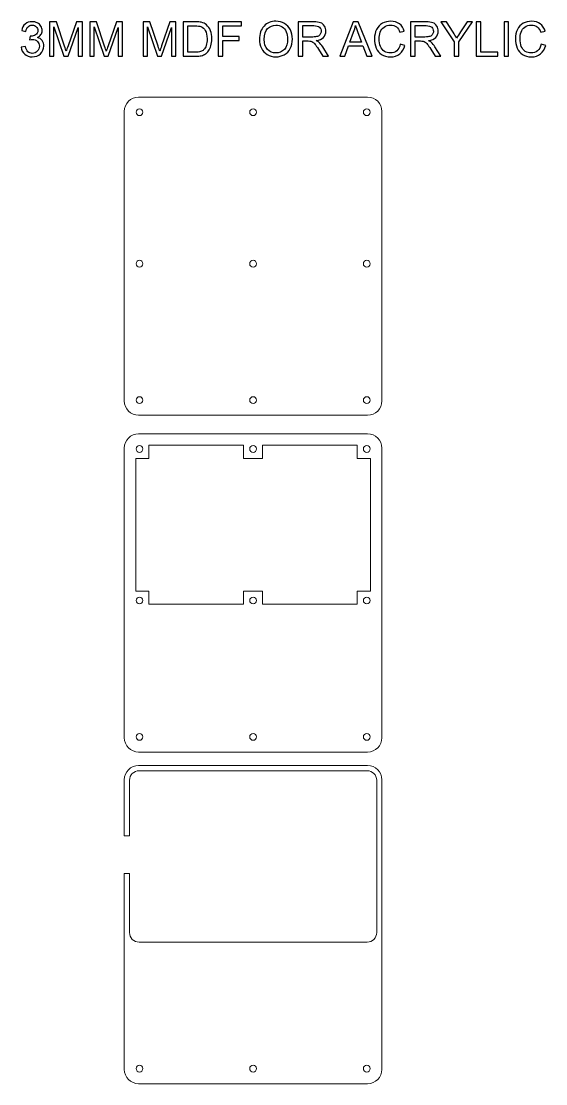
# Model space of a CAD drawing. Header units: millimetres. Extents: x 255 to 531, y -885 to 202.
# Drawn here: x 255 to 531, y -359 to 202 of the extents above; entities that cross this region are included whole.
import ezdxf

# ---------------------------------------------------------------- set-up
doc = ezdxf.new("R2010")
doc.units = ezdxf.units.MM
doc.header["$MEASUREMENT"] = 0
doc.layers.add('Layer 1', color=7, linetype='Continuous')

msp = doc.modelspace()

# ---------------------------------------------------------------- linework, layer by layer
at = {"layer": 'Layer 1', "color": 250, "lineweight": 18}
for centre in [(316.9323, 154.3353), (376.9323, 154.3353), (436.9323, 154.3353), (316.9323, 74.3353), (376.9323, 74.3353), (436.9323, 74.3353), (316.9323, 2.3306), (376.9323, 2.3306), (436.9323, 2.3306)]:
    msp.add_ellipse(centre, major_axis=(0, 1.8), ratio=1, dxfattribs=at)
at = {"layer": 'Layer 1', "color": 250}
for points, knots in [([(254.5215, 188.6838), (254.5215, 188.6838), (256.7567, 188.9886), (256.7567, 188.9886), (257.0149, 187.7186), (257.4467, 186.8042), (258.0606, 186.2454), (258.6744, 185.6866), (259.4279, 185.4072), (260.3212, 185.4072), (261.3795, 185.4072), (262.2727, 185.7713), (262.9924, 186.4994), (263.7121, 187.2275), (264.0719, 188.1292), (264.0719, 189.2045), (264.0719, 190.229), (263.7375, 191.0756), (263.0644, 191.7445), (262.3955, 192.4091), (261.5446, 192.7436), (260.5074, 192.7436), (260.0841, 192.7436), (259.5592, 192.6589), (258.9284, 192.4938), (258.9284, 192.4938), (259.1782, 194.4496), (259.1782, 194.4496), (259.3263, 194.4327), (259.4491, 194.4242), (259.538, 194.4242), (260.4947, 194.4242), (261.3499, 194.674), (262.1161, 195.1693), (262.8781, 195.6646), (263.2591, 196.4266), (263.2591, 197.4553), (263.2591, 198.2723), (262.9797, 198.9496), (262.4251, 199.4873), (261.8706, 200.0249), (261.1551, 200.2916), (260.2788, 200.2916), (259.4068, 200.2916), (258.6829, 200.0164), (258.1029, 199.4661), (257.5229, 198.9158), (257.1504, 198.0903), (256.9853, 196.9896), (256.9853, 196.9896), (254.7501, 197.396), (254.7501, 197.396), (255.0253, 198.8946), (255.6433, 200.0588), (256.6128, 200.8843), (257.578, 201.7098), (258.7845, 202.1204), (260.2238, 202.1204), (261.2144, 202.1204), (262.1288, 201.9087), (262.9628, 201.4812), (263.801, 201.0578), (264.4402, 200.4779), (264.8805, 199.7455), (265.325, 199.0089), (265.5451, 198.23), (265.5451, 197.4045), (265.5451, 196.6213), (265.3334, 195.9101), (264.9143, 195.2666), (264.491, 194.6232), (263.8645, 194.1109), (263.039, 193.7299), (264.1142, 193.4844), (264.9482, 192.9679), (265.5451, 192.1848), (266.1378, 191.4058), (266.4341, 190.4237), (266.4341, 189.2511), (266.4341, 187.6636), (265.8541, 186.3131), (264.6984, 185.2082), (263.5385, 184.1033), (262.0738, 183.553), (260.3042, 183.553), (258.7083, 183.553), (257.3832, 184.0314), (256.3291, 184.9839), (255.2708, 185.9364), (254.6697, 187.1683), (254.5215, 188.6838)], [0, 0, 0, 0, 0.03333333, 0.03333333, 0.03333333, 0.06666667, 0.06666667, 0.06666667, 0.1, 0.1, 0.1, 0.13333333, 0.13333333, 0.13333333, 0.16666667, 0.16666667, 0.16666667, 0.2, 0.2, 0.2, 0.23333333, 0.23333333, 0.23333333, 0.26666667, 0.26666667, 0.26666667, 0.3, 0.3, 0.3, 0.33333333, 0.33333333, 0.33333333, 0.36666667, 0.36666667, 0.36666667, 0.4, 0.4, 0.4, 0.43333333, 0.43333333, 0.43333333, 0.46666667, 0.46666667, 0.46666667, 0.5, 0.5, 0.5, 0.53333333, 0.53333333, 0.53333333, 0.56666667, 0.56666667, 0.56666667, 0.6, 0.6, 0.6, 0.63333333, 0.63333333, 0.63333333, 0.66666667, 0.66666667, 0.66666667, 0.7, 0.7, 0.7, 0.73333333, 0.73333333, 0.73333333, 0.76666667, 0.76666667, 0.76666667, 0.8, 0.8, 0.8, 0.83333333, 0.83333333, 0.83333333, 0.86666667, 0.86666667, 0.86666667, 0.9, 0.9, 0.9, 0.93333333, 0.93333333, 0.93333333, 0.96666667, 0.96666667, 0.96666667, 1, 1, 1, 1]), ([(269.4863, 183.8578), (269.4863, 183.8578), (269.4863, 202.0442), (269.4863, 202.0442), (269.4863, 202.0442), (273.0931, 202.0442), (273.0931, 202.0442), (273.0931, 202.0442), (277.3942, 189.1706), (277.3942, 189.1706), (277.7921, 187.9726), (278.08, 187.0751), (278.262, 186.4782), (278.4694, 187.1386), (278.7954, 188.1123), (279.2357, 189.395), (279.2357, 189.395), (283.6129, 202.0442), (283.6129, 202.0442), (283.6129, 202.0442), (286.8345, 202.0442), (286.8345, 202.0442), (286.8345, 202.0442), (286.8345, 183.8578), (286.8345, 183.8578), (286.8345, 183.8578), (284.5231, 183.8578), (284.5231, 183.8578), (284.5231, 183.8578), (284.5231, 199.0724), (284.5231, 199.0724), (284.5231, 199.0724), (279.2145, 183.8578), (279.2145, 183.8578), (279.2145, 183.8578), (277.047, 183.8578), (277.047, 183.8578), (277.047, 183.8578), (271.7977, 199.3518), (271.7977, 199.3518), (271.7977, 199.3518), (271.7977, 183.8578), (271.7977, 183.8578), (271.7977, 183.8578), (269.4863, 183.8578), (269.4863, 183.8578)], [0, 0, 0, 0, 0.06666667, 0.06666667, 0.06666667, 0.13333333, 0.13333333, 0.13333333, 0.2, 0.2, 0.2, 0.26666667, 0.26666667, 0.26666667, 0.33333333, 0.33333333, 0.33333333, 0.4, 0.4, 0.4, 0.46666667, 0.46666667, 0.46666667, 0.53333333, 0.53333333, 0.53333333, 0.6, 0.6, 0.6, 0.66666667, 0.66666667, 0.66666667, 0.73333333, 0.73333333, 0.73333333, 0.8, 0.8, 0.8, 0.86666667, 0.86666667, 0.86666667, 0.93333333, 0.93333333, 0.93333333, 1, 1, 1, 1]), ([(290.6445, 183.8578), (290.6445, 183.8578), (290.6445, 202.0442), (290.6445, 202.0442), (290.6445, 202.0442), (294.2513, 202.0442), (294.2513, 202.0442), (294.2513, 202.0442), (298.5524, 189.1706), (298.5524, 189.1706), (298.9503, 187.9726), (299.2382, 187.0751), (299.4202, 186.4782), (299.6276, 187.1386), (299.9536, 188.1123), (300.3939, 189.395), (300.3939, 189.395), (304.7711, 202.0442), (304.7711, 202.0442), (304.7711, 202.0442), (307.9927, 202.0442), (307.9927, 202.0442), (307.9927, 202.0442), (307.9927, 183.8578), (307.9927, 183.8578), (307.9927, 183.8578), (305.6813, 183.8578), (305.6813, 183.8578), (305.6813, 183.8578), (305.6813, 199.0724), (305.6813, 199.0724), (305.6813, 199.0724), (300.3727, 183.8578), (300.3727, 183.8578), (300.3727, 183.8578), (298.2052, 183.8578), (298.2052, 183.8578), (298.2052, 183.8578), (292.9559, 199.3518), (292.9559, 199.3518), (292.9559, 199.3518), (292.9559, 183.8578), (292.9559, 183.8578), (292.9559, 183.8578), (290.6445, 183.8578), (290.6445, 183.8578)], [0, 0, 0, 0, 0.06666667, 0.06666667, 0.06666667, 0.13333333, 0.13333333, 0.13333333, 0.2, 0.2, 0.2, 0.26666667, 0.26666667, 0.26666667, 0.33333333, 0.33333333, 0.33333333, 0.4, 0.4, 0.4, 0.46666667, 0.46666667, 0.46666667, 0.53333333, 0.53333333, 0.53333333, 0.6, 0.6, 0.6, 0.66666667, 0.66666667, 0.66666667, 0.73333333, 0.73333333, 0.73333333, 0.8, 0.8, 0.8, 0.86666667, 0.86666667, 0.86666667, 0.93333333, 0.93333333, 0.93333333, 1, 1, 1, 1]), ([(318.8597, 183.8578), (318.8597, 183.8578), (318.8597, 202.0442), (318.8597, 202.0442), (318.8597, 202.0442), (322.4665, 202.0442), (322.4665, 202.0442), (322.4665, 202.0442), (326.7676, 189.1706), (326.7676, 189.1706), (327.1655, 187.9726), (327.4534, 187.0751), (327.6354, 186.4782), (327.8428, 187.1386), (328.1688, 188.1123), (328.6091, 189.395), (328.6091, 189.395), (332.9863, 202.0442), (332.9863, 202.0442), (332.9863, 202.0442), (336.2079, 202.0442), (336.2079, 202.0442), (336.2079, 202.0442), (336.2079, 183.8578), (336.2079, 183.8578), (336.2079, 183.8578), (333.8965, 183.8578), (333.8965, 183.8578), (333.8965, 183.8578), (333.8965, 199.0724), (333.8965, 199.0724), (333.8965, 199.0724), (328.5879, 183.8578), (328.5879, 183.8578), (328.5879, 183.8578), (326.4204, 183.8578), (326.4204, 183.8578), (326.4204, 183.8578), (321.1711, 199.3518), (321.1711, 199.3518), (321.1711, 199.3518), (321.1711, 183.8578), (321.1711, 183.8578), (321.1711, 183.8578), (318.8597, 183.8578), (318.8597, 183.8578)], [0, 0, 0, 0, 0.06666667, 0.06666667, 0.06666667, 0.13333333, 0.13333333, 0.13333333, 0.2, 0.2, 0.2, 0.26666667, 0.26666667, 0.26666667, 0.33333333, 0.33333333, 0.33333333, 0.4, 0.4, 0.4, 0.46666667, 0.46666667, 0.46666667, 0.53333333, 0.53333333, 0.53333333, 0.6, 0.6, 0.6, 0.66666667, 0.66666667, 0.66666667, 0.73333333, 0.73333333, 0.73333333, 0.8, 0.8, 0.8, 0.86666667, 0.86666667, 0.86666667, 0.93333333, 0.93333333, 0.93333333, 1, 1, 1, 1]), ([(340.0687, 183.8578), (340.0687, 183.8578), (340.0687, 202.0442), (340.0687, 202.0442), (340.0687, 202.0442), (346.334, 202.0442), (346.334, 202.0442), (347.748, 202.0442), (348.8275, 201.9595), (349.5725, 201.786), (350.6139, 201.5447), (351.5029, 201.1086), (352.2395, 200.4821), (353.2005, 199.6693), (353.9159, 198.6364), (354.3901, 197.3748), (354.8684, 196.1133), (355.1055, 194.6697), (355.1055, 193.0484), (355.1055, 191.6683), (354.9446, 190.4449), (354.6229, 189.3781), (354.3012, 188.3113), (353.8863, 187.4265), (353.3825, 186.728), (352.8745, 186.0295), (352.3242, 185.4792), (351.7231, 185.0812), (351.1262, 184.6791), (350.4023, 184.3743), (349.5556, 184.1668), (348.7047, 183.9594), (347.731, 183.8578), (346.6304, 183.8578), (346.6304, 183.8578), (340.0687, 183.8578), (340.0687, 183.8578)], [0, 0, 0, 0, 0.08333333, 0.08333333, 0.08333333, 0.16666667, 0.16666667, 0.16666667, 0.25, 0.25, 0.25, 0.33333333, 0.33333333, 0.33333333, 0.41666667, 0.41666667, 0.41666667, 0.5, 0.5, 0.5, 0.58333333, 0.58333333, 0.58333333, 0.66666667, 0.66666667, 0.66666667, 0.75, 0.75, 0.75, 0.83333333, 0.83333333, 0.83333333, 0.91666667, 0.91666667, 0.91666667, 1, 1, 1, 1]), ([(358.5387, 183.8578), (358.5387, 183.8578), (358.5387, 202.0442), (358.5387, 202.0442), (358.5387, 202.0442), (370.8069, 202.0442), (370.8069, 202.0442), (370.8069, 202.0442), (370.8069, 199.9106), (370.8069, 199.9106), (370.8069, 199.9106), (360.9517, 199.9106), (360.9517, 199.9106), (360.9517, 199.9106), (360.9517, 194.2464), (360.9517, 194.2464), (360.9517, 194.2464), (369.4861, 194.2464), (369.4861, 194.2464), (369.4861, 194.2464), (369.4861, 192.1128), (369.4861, 192.1128), (369.4861, 192.1128), (360.9517, 192.1128), (360.9517, 192.1128), (360.9517, 192.1128), (360.9517, 183.8578), (360.9517, 183.8578), (360.9517, 183.8578), (358.5387, 183.8578), (358.5387, 183.8578)], [0, 0, 0, 0, 0.1, 0.1, 0.1, 0.2, 0.2, 0.2, 0.3, 0.3, 0.3, 0.4, 0.4, 0.4, 0.5, 0.5, 0.5, 0.6, 0.6, 0.6, 0.7, 0.7, 0.7, 0.8, 0.8, 0.8, 0.9, 0.9, 0.9, 1, 1, 1, 1]), ([(380.2473, 192.7097), (380.2473, 195.7238), (381.0601, 198.086), (382.6815, 199.7921), (384.3028, 201.4981), (386.3941, 202.349), (388.9595, 202.349), (390.6401, 202.349), (392.1514, 201.9468), (393.5019, 201.1467), (394.8481, 200.3466), (395.8768, 199.229), (396.5837, 197.7939), (397.2907, 196.3631), (397.6463, 194.7375), (397.6463, 192.9214), (397.6463, 191.0799), (397.2738, 189.4289), (396.5287, 187.9768), (395.7836, 186.5206), (394.7295, 185.4199), (393.3664, 184.6748), (391.999, 183.9255), (390.5258, 183.553), (388.9468, 183.553), (387.2323, 183.553), (385.7041, 183.9679), (384.3536, 184.7934), (383.0074, 185.6189), (381.983, 186.7449), (381.2887, 188.1758), (380.5944, 189.6024), (380.2473, 191.1137), (380.2473, 192.7097)], [0, 0, 0, 0, 0.09090909, 0.09090909, 0.09090909, 0.18181818, 0.18181818, 0.18181818, 0.27272727, 0.27272727, 0.27272727, 0.36363636, 0.36363636, 0.36363636, 0.45454545, 0.45454545, 0.45454545, 0.54545455, 0.54545455, 0.54545455, 0.63636364, 0.63636364, 0.63636364, 0.72727273, 0.72727273, 0.72727273, 0.81818182, 0.81818182, 0.81818182, 0.90909091, 0.90909091, 0.90909091, 1, 1, 1, 1]), ([(400.7917, 183.8578), (400.7917, 183.8578), (400.7917, 202.0442), (400.7917, 202.0442), (400.7917, 202.0442), (408.852, 202.0442), (408.852, 202.0442), (410.4733, 202.0442), (411.7052, 201.8791), (412.5477, 201.5531), (413.3901, 201.2272), (414.0632, 200.6514), (414.567, 199.8259), (415.0707, 199.0004), (415.3205, 198.086), (415.3205, 197.087), (415.3205, 195.7958), (414.9014, 194.7078), (414.0674, 193.8231), (413.2335, 192.9383), (411.9465, 192.3795), (410.2024, 192.1382), (410.8416, 191.8334), (411.3242, 191.5286), (411.6544, 191.2323), (412.3572, 190.5888), (413.0218, 189.7802), (413.6441, 188.8108), (413.6441, 188.8108), (416.7895, 183.8578), (416.7895, 183.8578), (416.7895, 183.8578), (413.7838, 183.8578), (413.7838, 183.8578), (413.7838, 183.8578), (411.3793, 187.6424), (411.3793, 187.6424), (410.6808, 188.7388), (410.1008, 189.5728), (409.6478, 190.1528), (409.1906, 190.7327), (408.7842, 191.1349), (408.4244, 191.3677), (408.0688, 191.5963), (407.7005, 191.7572), (407.328, 191.8503), (407.057, 191.9054), (406.6125, 191.935), (405.9902, 191.935), (405.9902, 191.935), (403.2047, 191.935), (403.2047, 191.935), (403.2047, 191.935), (403.2047, 183.8578), (403.2047, 183.8578), (403.2047, 183.8578), (400.7917, 183.8578), (400.7917, 183.8578)], [0, 0, 0, 0, 0.05263158, 0.05263158, 0.05263158, 0.10526316, 0.10526316, 0.10526316, 0.15789474, 0.15789474, 0.15789474, 0.21052632, 0.21052632, 0.21052632, 0.26315789, 0.26315789, 0.26315789, 0.31578947, 0.31578947, 0.31578947, 0.36842105, 0.36842105, 0.36842105, 0.42105263, 0.42105263, 0.42105263, 0.47368421, 0.47368421, 0.47368421, 0.52631579, 0.52631579, 0.52631579, 0.57894737, 0.57894737, 0.57894737, 0.63157895, 0.63157895, 0.63157895, 0.68421053, 0.68421053, 0.68421053, 0.73684211, 0.73684211, 0.73684211, 0.78947368, 0.78947368, 0.78947368, 0.84210526, 0.84210526, 0.84210526, 0.89473684, 0.89473684, 0.89473684, 0.94736842, 0.94736842, 0.94736842, 1, 1, 1, 1]), ([(422.7457, 183.8578), (422.7457, 183.8578), (429.7222, 202.0442), (429.7222, 202.0442), (429.7222, 202.0442), (432.3681, 202.0442), (432.3681, 202.0442), (432.3681, 202.0442), (439.7764, 183.8578), (439.7764, 183.8578), (439.7764, 183.8578), (437.0332, 183.8578), (437.0332, 183.8578), (437.0332, 183.8578), (434.9292, 189.3696), (434.9292, 189.3696), (434.9292, 189.3696), (427.2711, 189.3696), (427.2711, 189.3696), (427.2711, 189.3696), (425.2984, 183.8578), (425.2984, 183.8578), (425.2984, 183.8578), (422.7457, 183.8578), (422.7457, 183.8578)], [0, 0, 0, 0, 0.125, 0.125, 0.125, 0.25, 0.25, 0.25, 0.375, 0.375, 0.375, 0.5, 0.5, 0.5, 0.625, 0.625, 0.625, 0.75, 0.75, 0.75, 0.875, 0.875, 0.875, 1, 1, 1, 1]), ([(454.6354, 190.2374), (454.6354, 190.2374), (457.0484, 189.6278), (457.0484, 189.6278), (456.5446, 187.6509), (455.6387, 186.148), (454.3306, 185.1109), (453.0225, 184.0737), (451.4223, 183.553), (449.53, 183.553), (447.5742, 183.553), (445.9825, 183.9509), (444.7548, 184.751), (443.5271, 185.5469), (442.5958, 186.7026), (441.9566, 188.2139), (441.3173, 189.7294), (440.9956, 191.3508), (440.9956, 193.0865), (440.9956, 194.9788), (441.3554, 196.6298), (442.0793, 198.0395), (442.8032, 199.4492), (443.8319, 200.5202), (445.1654, 201.2526), (446.4989, 201.9849), (447.9679, 202.349), (449.5681, 202.349), (451.3884, 202.349), (452.9167, 201.8876), (454.1528, 200.9605), (455.3932, 200.0334), (456.2568, 198.7337), (456.7436, 197.0573), (456.7436, 197.0573), (454.3814, 196.4985), (454.3814, 196.4985), (453.9623, 197.8193), (453.3485, 198.7845), (452.5484, 199.3857), (451.7483, 199.991), (450.7407, 200.2916), (449.5258, 200.2916), (448.133, 200.2916), (446.9646, 199.9572), (446.029, 199.2883), (445.0935, 198.6194), (444.4331, 197.7177), (444.0563, 196.5917), (443.6753, 195.4614), (443.4848, 194.2972), (443.4848, 193.0992), (443.4848, 191.554), (443.7092, 190.2036), (444.1579, 189.0521), (444.6066, 187.8964), (445.3051, 187.037), (446.2534, 186.4655), (447.2017, 185.894), (448.2261, 185.6104), (449.331, 185.6104), (450.6772, 185.6104), (451.8118, 185.9999), (452.7431, 186.7746), (453.6744, 187.5535), (454.3052, 188.705), (454.6354, 190.2374)], [0, 0, 0, 0, 0.04545455, 0.04545455, 0.04545455, 0.09090909, 0.09090909, 0.09090909, 0.13636364, 0.13636364, 0.13636364, 0.18181818, 0.18181818, 0.18181818, 0.22727273, 0.22727273, 0.22727273, 0.27272727, 0.27272727, 0.27272727, 0.31818182, 0.31818182, 0.31818182, 0.36363636, 0.36363636, 0.36363636, 0.40909091, 0.40909091, 0.40909091, 0.45454545, 0.45454545, 0.45454545, 0.5, 0.5, 0.5, 0.54545455, 0.54545455, 0.54545455, 0.59090909, 0.59090909, 0.59090909, 0.63636364, 0.63636364, 0.63636364, 0.68181818, 0.68181818, 0.68181818, 0.72727273, 0.72727273, 0.72727273, 0.77272727, 0.77272727, 0.77272727, 0.81818182, 0.81818182, 0.81818182, 0.86363636, 0.86363636, 0.86363636, 0.90909091, 0.90909091, 0.90909091, 0.95454545, 0.95454545, 0.95454545, 1, 1, 1, 1]), ([(460.0752, 183.8578), (460.0752, 183.8578), (460.0752, 202.0442), (460.0752, 202.0442), (460.0752, 202.0442), (468.1355, 202.0442), (468.1355, 202.0442), (469.7568, 202.0442), (470.9887, 201.8791), (471.8312, 201.5531), (472.6736, 201.2272), (473.3467, 200.6514), (473.8505, 199.8259), (474.3542, 199.0004), (474.604, 198.086), (474.604, 197.087), (474.604, 195.7958), (474.1849, 194.7078), (473.3509, 193.8231), (472.517, 192.9383), (471.23, 192.3795), (469.4859, 192.1382), (470.1251, 191.8334), (470.6077, 191.5286), (470.9379, 191.2323), (471.6407, 190.5888), (472.3053, 189.7802), (472.9276, 188.8108), (472.9276, 188.8108), (476.073, 183.8578), (476.073, 183.8578), (476.073, 183.8578), (473.0673, 183.8578), (473.0673, 183.8578), (473.0673, 183.8578), (470.6628, 187.6424), (470.6628, 187.6424), (469.9643, 188.7388), (469.3843, 189.5728), (468.9313, 190.1528), (468.4741, 190.7327), (468.0677, 191.1349), (467.7079, 191.3677), (467.3523, 191.5963), (466.984, 191.7572), (466.6115, 191.8503), (466.3405, 191.9054), (465.896, 191.935), (465.2737, 191.935), (465.2737, 191.935), (462.4882, 191.935), (462.4882, 191.935), (462.4882, 191.935), (462.4882, 183.8578), (462.4882, 183.8578), (462.4882, 183.8578), (460.0752, 183.8578), (460.0752, 183.8578)], [0, 0, 0, 0, 0.05263158, 0.05263158, 0.05263158, 0.10526316, 0.10526316, 0.10526316, 0.15789474, 0.15789474, 0.15789474, 0.21052632, 0.21052632, 0.21052632, 0.26315789, 0.26315789, 0.26315789, 0.31578947, 0.31578947, 0.31578947, 0.36842105, 0.36842105, 0.36842105, 0.42105263, 0.42105263, 0.42105263, 0.47368421, 0.47368421, 0.47368421, 0.52631579, 0.52631579, 0.52631579, 0.57894737, 0.57894737, 0.57894737, 0.63157895, 0.63157895, 0.63157895, 0.68421053, 0.68421053, 0.68421053, 0.73684211, 0.73684211, 0.73684211, 0.78947368, 0.78947368, 0.78947368, 0.84210526, 0.84210526, 0.84210526, 0.89473684, 0.89473684, 0.89473684, 0.94736842, 0.94736842, 0.94736842, 1, 1, 1, 1]), ([(483.0368, 183.8578), (483.0368, 183.8578), (483.0368, 191.5625), (483.0368, 191.5625), (483.0368, 191.5625), (476.0264, 202.0442), (476.0264, 202.0442), (476.0264, 202.0442), (478.922, 202.0442), (478.922, 202.0442), (478.922, 202.0442), (482.5161, 196.5409), (482.5161, 196.5409), (483.1849, 195.5249), (483.8072, 194.5004), (484.3745, 193.4802), (484.9291, 194.4327), (485.6022, 195.4995), (486.3853, 196.6848), (486.3853, 196.6848), (489.9075, 202.0442), (489.9075, 202.0442), (489.9075, 202.0442), (492.7142, 202.0442), (492.7142, 202.0442), (492.7142, 202.0442), (485.4498, 191.5625), (485.4498, 191.5625), (485.4498, 191.5625), (485.4498, 183.8578), (485.4498, 183.8578), (485.4498, 183.8578), (483.0368, 183.8578), (483.0368, 183.8578)], [0, 0, 0, 0, 0.09090909, 0.09090909, 0.09090909, 0.18181818, 0.18181818, 0.18181818, 0.27272727, 0.27272727, 0.27272727, 0.36363636, 0.36363636, 0.36363636, 0.45454545, 0.45454545, 0.45454545, 0.54545455, 0.54545455, 0.54545455, 0.63636364, 0.63636364, 0.63636364, 0.72727273, 0.72727273, 0.72727273, 0.81818182, 0.81818182, 0.81818182, 0.90909091, 0.90909091, 0.90909091, 1, 1, 1, 1]), ([(494.7504, 183.8578), (494.7504, 183.8578), (494.7504, 202.0442), (494.7504, 202.0442), (494.7504, 202.0442), (497.1634, 202.0442), (497.1634, 202.0442), (497.1634, 202.0442), (497.1634, 185.9914), (497.1634, 185.9914), (497.1634, 185.9914), (506.1042, 185.9914), (506.1042, 185.9914), (506.1042, 185.9914), (506.1042, 183.8578), (506.1042, 183.8578), (506.1042, 183.8578), (494.7504, 183.8578), (494.7504, 183.8578)], [0, 0, 0, 0, 0.16666667, 0.16666667, 0.16666667, 0.33333333, 0.33333333, 0.33333333, 0.5, 0.5, 0.5, 0.66666667, 0.66666667, 0.66666667, 0.83333333, 0.83333333, 0.83333333, 1, 1, 1, 1]), ([(509.385, 183.8578), (509.385, 183.8578), (509.385, 202.0442), (509.385, 202.0442), (509.385, 202.0442), (511.798, 202.0442), (511.798, 202.0442), (511.798, 202.0442), (511.798, 183.8578), (511.798, 183.8578), (511.798, 183.8578), (509.385, 183.8578), (509.385, 183.8578)], [0, 0, 0, 0, 0.25, 0.25, 0.25, 0.5, 0.5, 0.5, 0.75, 0.75, 0.75, 1, 1, 1, 1]), ([(528.9896, 190.2374), (528.9896, 190.2374), (531.4026, 189.6278), (531.4026, 189.6278), (530.8988, 187.6509), (529.9929, 186.148), (528.6848, 185.1109), (527.3767, 184.0737), (525.7765, 183.553), (523.8842, 183.553), (521.9284, 183.553), (520.3367, 183.9509), (519.109, 184.751), (517.8813, 185.5469), (516.95, 186.7026), (516.3108, 188.2139), (515.6715, 189.7294), (515.3498, 191.3508), (515.3498, 193.0865), (515.3498, 194.9788), (515.7096, 196.6298), (516.4335, 198.0395), (517.1574, 199.4492), (518.1861, 200.5202), (519.5196, 201.2526), (520.8531, 201.9849), (522.3221, 202.349), (523.9223, 202.349), (525.7426, 202.349), (527.2709, 201.8876), (528.507, 200.9605), (529.7474, 200.0334), (530.611, 198.7337), (531.0978, 197.0573), (531.0978, 197.0573), (528.7356, 196.4985), (528.7356, 196.4985), (528.3165, 197.8193), (527.7027, 198.7845), (526.9026, 199.3857), (526.1025, 199.991), (525.0949, 200.2916), (523.88, 200.2916), (522.4872, 200.2916), (521.3188, 199.9572), (520.3832, 199.2883), (519.4477, 198.6194), (518.7873, 197.7177), (518.4105, 196.5917), (518.0295, 195.4614), (517.839, 194.2972), (517.839, 193.0992), (517.839, 191.554), (518.0634, 190.2036), (518.5121, 189.0521), (518.9608, 187.8964), (519.6593, 187.037), (520.6076, 186.4655), (521.5559, 185.894), (522.5803, 185.6104), (523.6852, 185.6104), (525.0314, 185.6104), (526.166, 185.9999), (527.0973, 186.7746), (528.0286, 187.5535), (528.6594, 188.705), (528.9896, 190.2374)], [0, 0, 0, 0, 0.04545455, 0.04545455, 0.04545455, 0.09090909, 0.09090909, 0.09090909, 0.13636364, 0.13636364, 0.13636364, 0.18181818, 0.18181818, 0.18181818, 0.22727273, 0.22727273, 0.22727273, 0.27272727, 0.27272727, 0.27272727, 0.31818182, 0.31818182, 0.31818182, 0.36363636, 0.36363636, 0.36363636, 0.40909091, 0.40909091, 0.40909091, 0.45454545, 0.45454545, 0.45454545, 0.5, 0.5, 0.5, 0.54545455, 0.54545455, 0.54545455, 0.59090909, 0.59090909, 0.59090909, 0.63636364, 0.63636364, 0.63636364, 0.68181818, 0.68181818, 0.68181818, 0.72727273, 0.72727273, 0.72727273, 0.77272727, 0.77272727, 0.77272727, 0.81818182, 0.81818182, 0.81818182, 0.86363636, 0.86363636, 0.86363636, 0.90909091, 0.90909091, 0.90909091, 0.95454545, 0.95454545, 0.95454545, 1, 1, 1, 1]), ([(342.4817, 185.9914), (342.4817, 185.9914), (346.3594, 185.9914), (346.3594, 185.9914), (347.5575, 185.9914), (348.4973, 186.1015), (349.1788, 186.3258), (349.8604, 186.5502), (350.4023, 186.8635), (350.8087, 187.2699), (351.3759, 187.8414), (351.8204, 188.6118), (352.1379, 189.577), (352.4554, 190.5422), (352.6163, 191.7106), (352.6163, 193.0865), (352.6163, 194.9915), (352.303, 196.4562), (351.6807, 197.4807), (351.0584, 198.5051), (350.3007, 199.1909), (349.4074, 199.5381), (348.764, 199.7878), (347.7268, 199.9106), (346.2959, 199.9106), (346.2959, 199.9106), (342.4817, 199.9106), (342.4817, 199.9106), (342.4817, 199.9106), (342.4817, 185.9914), (342.4817, 185.9914)], [0, 0, 0, 0, 0.1, 0.1, 0.1, 0.2, 0.2, 0.2, 0.3, 0.3, 0.3, 0.4, 0.4, 0.4, 0.5, 0.5, 0.5, 0.6, 0.6, 0.6, 0.7, 0.7, 0.7, 0.8, 0.8, 0.8, 0.9, 0.9, 0.9, 1, 1, 1, 1]), ([(382.7365, 192.6674), (382.7365, 190.4787), (383.3249, 188.7558), (384.5018, 187.4985), (385.6787, 186.2412), (387.1561, 185.6104), (388.9341, 185.6104), (390.746, 185.6104), (392.2319, 186.2454), (393.4045, 187.5154), (394.5729, 188.7854), (395.1571, 190.5888), (395.1571, 192.9256), (395.1571, 194.403), (394.9073, 195.6942), (394.4078, 196.7949), (393.9083, 197.8955), (393.1759, 198.7507), (392.2149, 199.356), (391.2497, 199.9614), (390.1702, 200.2662), (388.9722, 200.2662), (387.2704, 200.2662), (385.8057, 199.682), (384.578, 198.5136), (383.3503, 197.3452), (382.7365, 195.3979), (382.7365, 192.6674)], [0, 0, 0, 0, 0.11111111, 0.11111111, 0.11111111, 0.22222222, 0.22222222, 0.22222222, 0.33333333, 0.33333333, 0.33333333, 0.44444444, 0.44444444, 0.44444444, 0.55555556, 0.55555556, 0.55555556, 0.66666667, 0.66666667, 0.66666667, 0.77777778, 0.77777778, 0.77777778, 0.88888889, 0.88888889, 0.88888889, 1, 1, 1, 1]), ([(403.2047, 194.0178), (403.2047, 194.0178), (408.3694, 194.0178), (408.3694, 194.0178), (409.47, 194.0178), (410.3252, 194.1321), (410.9432, 194.3607), (411.5613, 194.5851), (412.0312, 194.9491), (412.3487, 195.4529), (412.6704, 195.9524), (412.8313, 196.4943), (412.8313, 197.0827), (412.8313, 197.9421), (412.5223, 198.6533), (411.9, 199.2079), (411.2777, 199.7624), (410.2955, 200.0376), (408.9536, 200.0376), (408.9536, 200.0376), (403.2047, 200.0376), (403.2047, 200.0376), (403.2047, 200.0376), (403.2047, 194.0178), (403.2047, 194.0178)], [0, 0, 0, 0, 0.125, 0.125, 0.125, 0.25, 0.25, 0.25, 0.375, 0.375, 0.375, 0.5, 0.5, 0.5, 0.625, 0.625, 0.625, 0.75, 0.75, 0.75, 0.875, 0.875, 0.875, 1, 1, 1, 1]), ([(427.9781, 191.3254), (427.9781, 191.3254), (434.1757, 191.3254), (434.1757, 191.3254), (434.1757, 191.3254), (432.2792, 196.3673), (432.2792, 196.3673), (431.7077, 197.8998), (431.2759, 199.1655), (430.9753, 200.1646), (430.7255, 198.9793), (430.3911, 197.8151), (429.972, 196.6636), (429.972, 196.6636), (427.9781, 191.3254), (427.9781, 191.3254)], [0, 0, 0, 0, 0.2, 0.2, 0.2, 0.4, 0.4, 0.4, 0.6, 0.6, 0.6, 0.8, 0.8, 0.8, 1, 1, 1, 1]), ([(462.4882, 194.0178), (462.4882, 194.0178), (467.6529, 194.0178), (467.6529, 194.0178), (468.7535, 194.0178), (469.6087, 194.1321), (470.2267, 194.3607), (470.8448, 194.5851), (471.3147, 194.9491), (471.6322, 195.4529), (471.9539, 195.9524), (472.1148, 196.4943), (472.1148, 197.0827), (472.1148, 197.9421), (471.8058, 198.6533), (471.1835, 199.2079), (470.5612, 199.7624), (469.579, 200.0376), (468.2371, 200.0376), (468.2371, 200.0376), (462.4882, 200.0376), (462.4882, 200.0376), (462.4882, 200.0376), (462.4882, 194.0178), (462.4882, 194.0178)], [0, 0, 0, 0, 0.125, 0.125, 0.125, 0.25, 0.25, 0.25, 0.375, 0.375, 0.375, 0.5, 0.5, 0.5, 0.625, 0.625, 0.625, 0.75, 0.75, 0.75, 0.875, 0.875, 0.875, 1, 1, 1, 1])]:
    msp.add_open_spline(points, degree=3, knots=knots, dxfattribs=at)
at = {"layer": 'Layer 1', "color": 250, "lineweight": 18}
for points, knots in [([(316.4878, 162.3353), (316.4878, 162.3353), (437.3768, 162.3353), (437.3768, 162.3353), (441.5324, 162.3353), (444.9323, 158.9352), (444.9323, 154.7798), (444.9323, 154.7798), (444.9323, 1.8908), (444.9323, 1.8908), (444.9323, -2.2646), (441.5324, -5.6647), (437.3768, -5.6647), (437.3768, -5.6647), (316.4878, -5.6647), (316.4878, -5.6647), (312.3322, -5.6647), (308.9323, -2.2646), (308.9323, 1.8908), (308.9323, 1.8908), (308.9323, 154.7798), (308.9323, 154.7798), (308.9323, 158.9352), (312.3322, 162.3353), (316.4878, 162.3353)], [0, 0, 0, 0, 0.125, 0.125, 0.125, 0.25, 0.25, 0.25, 0.375, 0.375, 0.375, 0.5, 0.5, 0.5, 0.625, 0.625, 0.625, 0.75, 0.75, 0.75, 0.875, 0.875, 0.875, 1, 1, 1, 1]), ([(316.4878, -15.4502), (316.4878, -15.4502), (437.3768, -15.4502), (437.3768, -15.4502), (441.5324, -15.4502), (444.9323, -18.8503), (444.9323, -23.0057), (444.9323, -23.0057), (444.9323, -175.8947), (444.9323, -175.8947), (444.9323, -180.0501), (441.5324, -183.4502), (437.3768, -183.4502), (437.3768, -183.4502), (316.4878, -183.4502), (316.4878, -183.4502), (312.3322, -183.4502), (308.9323, -180.0501), (308.9323, -175.8947), (308.9323, -175.8947), (308.9323, -23.0057), (308.9323, -23.0057), (308.9323, -18.8503), (312.3322, -15.4502), (316.4878, -15.4502)], [0, 0, 0, 0, 0.125, 0.125, 0.125, 0.25, 0.25, 0.25, 0.375, 0.375, 0.375, 0.5, 0.5, 0.5, 0.625, 0.625, 0.625, 0.75, 0.75, 0.75, 0.875, 0.875, 0.875, 1, 1, 1, 1]), ([(371.9323, -105.4502), (371.9323, -105.4502), (321.9323, -105.4502), (321.9323, -105.4502), (321.9323, -105.4502), (321.9323, -98.4502), (321.9323, -98.4502), (321.9323, -98.4502), (314.9323, -98.4502), (314.9323, -98.4502), (314.9323, -98.4502), (314.9323, -28.4502), (314.9323, -28.4502), (314.9323, -28.4502), (321.9323, -28.4502), (321.9323, -28.4502), (321.9323, -28.4502), (321.9323, -21.4502), (321.9323, -21.4502), (321.9323, -21.4502), (371.9323, -21.4502), (371.9323, -21.4502), (371.9323, -21.4502), (371.9323, -28.4502), (371.9323, -28.4502), (371.9323, -28.4502), (381.9323, -28.4502), (381.9323, -28.4502), (381.9323, -28.4502), (381.9323, -21.4502), (381.9323, -21.4502), (381.9323, -21.4502), (431.9323, -21.4502), (431.9323, -21.4502), (431.9323, -21.4502), (431.9323, -28.4502), (431.9323, -28.4502), (431.9323, -28.4502), (438.9323, -28.4502), (438.9323, -28.4502), (438.9323, -28.4502), (438.9323, -98.4502), (438.9323, -98.4502), (438.9323, -98.4502), (431.9323, -98.4502), (431.9323, -98.4502), (431.9323, -98.4502), (431.9323, -105.4502), (431.9323, -105.4502), (431.9323, -105.4502), (381.9323, -105.4502), (381.9323, -105.4502), (381.9323, -105.4502), (381.9323, -98.4502), (381.9323, -98.4502), (381.9323, -98.4502), (371.9323, -98.4502), (371.9323, -98.4502), (371.9323, -98.4502), (371.9323, -105.4502), (371.9323, -105.4502)], [0, 0, 0, 0, 0.05, 0.05, 0.05, 0.1, 0.1, 0.1, 0.15, 0.15, 0.15, 0.2, 0.2, 0.2, 0.25, 0.25, 0.25, 0.3, 0.3, 0.3, 0.35, 0.35, 0.35, 0.4, 0.4, 0.4, 0.45, 0.45, 0.45, 0.5, 0.5, 0.5, 0.55, 0.55, 0.55, 0.6, 0.6, 0.6, 0.65, 0.65, 0.65, 0.7, 0.7, 0.7, 0.75, 0.75, 0.75, 0.8, 0.8, 0.8, 0.85, 0.85, 0.85, 0.9, 0.9, 0.9, 0.95, 0.95, 0.95, 1, 1, 1, 1]), ([(316.9323, -21.6502), (317.9264, -21.6502), (318.7323, -22.456), (318.7323, -23.4502), (318.7323, -24.4444), (317.9264, -25.2502), (316.9323, -25.2502), (315.9382, -25.2502), (315.1323, -24.4444), (315.1323, -23.4502), (315.1323, -22.456), (315.9382, -21.6502), (316.9323, -21.6502)], [0, 0, 0, 0, 0.25, 0.25, 0.25, 0.5, 0.5, 0.5, 0.75, 0.75, 0.75, 1, 1, 1, 1]), ([(376.9323, -21.6502), (377.9264, -21.6502), (378.7323, -22.456), (378.7323, -23.4502), (378.7323, -24.4444), (377.9264, -25.2502), (376.9323, -25.2502), (375.9382, -25.2502), (375.1323, -24.4444), (375.1323, -23.4502), (375.1323, -22.456), (375.9382, -21.6502), (376.9323, -21.6502)], [0, 0, 0, 0, 0.25, 0.25, 0.25, 0.5, 0.5, 0.5, 0.75, 0.75, 0.75, 1, 1, 1, 1]), ([(436.9323, -21.6502), (437.9264, -21.6502), (438.7323, -22.456), (438.7323, -23.4502), (438.7323, -24.4444), (437.9264, -25.2502), (436.9323, -25.2502), (435.9382, -25.2502), (435.1323, -24.4444), (435.1323, -23.4502), (435.1323, -22.456), (435.9382, -21.6502), (436.9323, -21.6502)], [0, 0, 0, 0, 0.25, 0.25, 0.25, 0.5, 0.5, 0.5, 0.75, 0.75, 0.75, 1, 1, 1, 1]), ([(316.9323, -101.6502), (317.9264, -101.6502), (318.7323, -102.456), (318.7323, -103.4502), (318.7323, -104.4444), (317.9264, -105.2502), (316.9323, -105.2502), (315.9382, -105.2502), (315.1323, -104.4444), (315.1323, -103.4502), (315.1323, -102.456), (315.9382, -101.6502), (316.9323, -101.6502)], [0, 0, 0, 0, 0.25, 0.25, 0.25, 0.5, 0.5, 0.5, 0.75, 0.75, 0.75, 1, 1, 1, 1]), ([(376.9323, -101.6502), (377.9264, -101.6502), (378.7323, -102.456), (378.7323, -103.4502), (378.7323, -104.4444), (377.9264, -105.2502), (376.9323, -105.2502), (375.9382, -105.2502), (375.1323, -104.4444), (375.1323, -103.4502), (375.1323, -102.456), (375.9382, -101.6502), (376.9323, -101.6502)], [0, 0, 0, 0, 0.25, 0.25, 0.25, 0.5, 0.5, 0.5, 0.75, 0.75, 0.75, 1, 1, 1, 1]), ([(436.9323, -101.6502), (437.9264, -101.6502), (438.7323, -102.456), (438.7323, -103.4502), (438.7323, -104.4444), (437.9264, -105.2502), (436.9323, -105.2502), (435.9382, -105.2502), (435.1323, -104.4444), (435.1323, -103.4502), (435.1323, -102.456), (435.9382, -101.6502), (436.9323, -101.6502)], [0, 0, 0, 0, 0.25, 0.25, 0.25, 0.5, 0.5, 0.5, 0.75, 0.75, 0.75, 1, 1, 1, 1]), ([(316.9323, -173.6549), (317.9264, -173.6549), (318.7323, -174.4607), (318.7323, -175.4549), (318.7323, -176.4491), (317.9264, -177.2549), (316.9323, -177.2549), (315.9382, -177.2549), (315.1323, -176.4491), (315.1323, -175.4549), (315.1323, -174.4607), (315.9382, -173.6549), (316.9323, -173.6549)], [0, 0, 0, 0, 0.25, 0.25, 0.25, 0.5, 0.5, 0.5, 0.75, 0.75, 0.75, 1, 1, 1, 1]), ([(376.9323, -173.6549), (377.9264, -173.6549), (378.7323, -174.4607), (378.7323, -175.4549), (378.7323, -176.4491), (377.9264, -177.2549), (376.9323, -177.2549), (375.9382, -177.2549), (375.1323, -176.4491), (375.1323, -175.4549), (375.1323, -174.4607), (375.9382, -173.6549), (376.9323, -173.6549)], [0, 0, 0, 0, 0.25, 0.25, 0.25, 0.5, 0.5, 0.5, 0.75, 0.75, 0.75, 1, 1, 1, 1]), ([(436.9323, -173.6549), (437.9264, -173.6549), (438.7323, -174.4607), (438.7323, -175.4549), (438.7323, -176.4491), (437.9264, -177.2549), (436.9323, -177.2549), (435.9382, -177.2549), (435.1323, -176.4491), (435.1323, -175.4549), (435.1323, -174.4607), (435.9382, -173.6549), (436.9323, -173.6549)], [0, 0, 0, 0, 0.25, 0.25, 0.25, 0.5, 0.5, 0.5, 0.75, 0.75, 0.75, 1, 1, 1, 1]), ([(308.9323, -227.6064), (308.9323, -227.6064), (308.9323, -198.1149), (308.9323, -198.1149), (308.9323, -193.9595), (312.3322, -190.5594), (316.4878, -190.5594), (316.4878, -190.5594), (437.3768, -190.5594), (437.3768, -190.5594), (441.5324, -190.5594), (444.9323, -193.9595), (444.9323, -198.1149), (444.9323, -198.1149), (444.9323, -351.0039), (444.9323, -351.0039), (444.9323, -355.1593), (441.5324, -358.5594), (437.3768, -358.5594), (437.3768, -358.5594), (316.4878, -358.5594), (316.4878, -358.5594), (312.3324, -358.5594), (308.9323, -355.1593), (308.9323, -351.0039), (308.9323, -351.0039), (308.9323, -247.6064), (308.9323, -247.6064), (308.9323, -247.6064), (311.6823, -247.6064), (311.6823, -247.6064), (311.6823, -247.6064), (311.6823, -278.7816), (311.6823, -278.7816), (311.6823, -281.547), (313.9449, -283.8094), (316.7101, -283.8094), (316.7101, -283.8094), (437.1545, -283.8094), (437.1545, -283.8094), (439.9199, -283.8094), (442.1823, -281.5471), (442.1823, -278.7816), (442.1823, -278.7816), (442.1823, -198.3372), (442.1823, -198.3372), (442.1823, -195.5717), (439.9199, -193.3094), (437.1545, -193.3094), (437.1545, -193.3094), (316.7101, -193.3094), (316.7101, -193.3094), (313.9448, -193.3094), (311.6823, -195.5718), (311.6823, -198.3372), (311.6823, -198.3372), (311.6823, -227.6064), (311.6823, -227.6064), (311.6823, -227.6064), (308.9323, -227.6064), (308.9323, -227.6064)], [0, 0, 0, 0, 0.05, 0.05, 0.05, 0.1, 0.1, 0.1, 0.15, 0.15, 0.15, 0.2, 0.2, 0.2, 0.25, 0.25, 0.25, 0.3, 0.3, 0.3, 0.35, 0.35, 0.35, 0.4, 0.4, 0.4, 0.45, 0.45, 0.45, 0.5, 0.5, 0.5, 0.55, 0.55, 0.55, 0.6, 0.6, 0.6, 0.65, 0.65, 0.65, 0.7, 0.7, 0.7, 0.75, 0.75, 0.75, 0.8, 0.8, 0.8, 0.85, 0.85, 0.85, 0.9, 0.9, 0.9, 0.95, 0.95, 0.95, 1, 1, 1, 1]), ([(316.9323, -348.7641), (317.9264, -348.7641), (318.7323, -349.5699), (318.7323, -350.5641), (318.7323, -351.5583), (317.9264, -352.3641), (316.9323, -352.3641), (315.9382, -352.3641), (315.1323, -351.5583), (315.1323, -350.5641), (315.1323, -349.5699), (315.9382, -348.7641), (316.9323, -348.7641)], [0, 0, 0, 0, 0.25, 0.25, 0.25, 0.5, 0.5, 0.5, 0.75, 0.75, 0.75, 1, 1, 1, 1]), ([(376.9323, -348.7641), (377.9264, -348.7641), (378.7323, -349.5699), (378.7323, -350.5641), (378.7323, -351.5583), (377.9264, -352.3641), (376.9323, -352.3641), (375.9382, -352.3641), (375.1323, -351.5583), (375.1323, -350.5641), (375.1323, -349.5699), (375.9382, -348.7641), (376.9323, -348.7641)], [0, 0, 0, 0, 0.25, 0.25, 0.25, 0.5, 0.5, 0.5, 0.75, 0.75, 0.75, 1, 1, 1, 1]), ([(436.9323, -348.7641), (437.9264, -348.7641), (438.7323, -349.5699), (438.7323, -350.5641), (438.7323, -351.5583), (437.9264, -352.3641), (436.9323, -352.3641), (435.9382, -352.3641), (435.1323, -351.5583), (435.1323, -350.5641), (435.1323, -349.5699), (435.9382, -348.7641), (436.9323, -348.7641)], [0, 0, 0, 0, 0.25, 0.25, 0.25, 0.5, 0.5, 0.5, 0.75, 0.75, 0.75, 1, 1, 1, 1])]:
    msp.add_open_spline(points, degree=3, knots=knots, dxfattribs=at)

doc.saveas('drawing.dxf')
